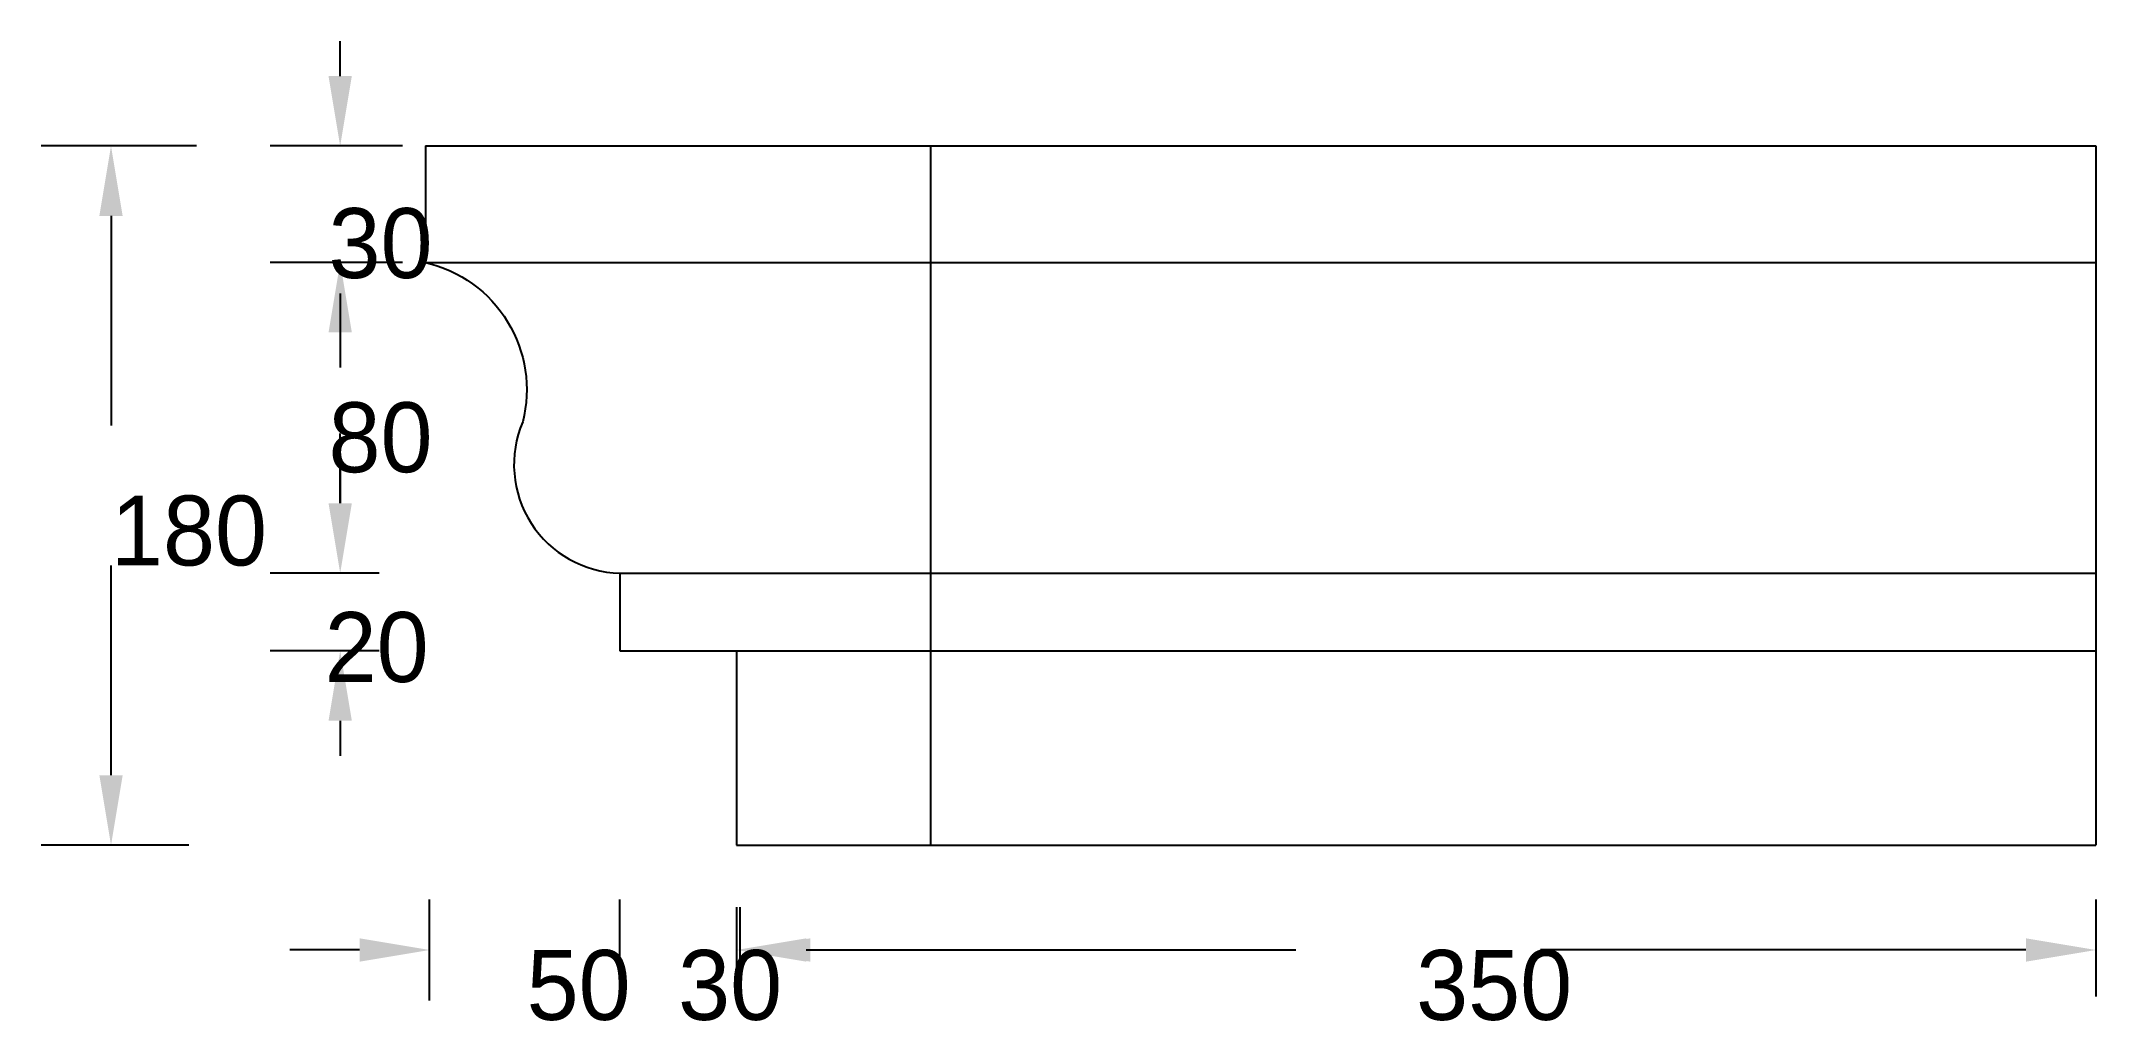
# Model space of a CAD drawing. Header units: metres. Extents: x 10.05 to 15.34, y 3.57 to 6.09.
import ezdxf

# ---------------------------------------------------------------- set-up
doc = ezdxf.new("R2010")
doc.units = ezdxf.units.M

msp = doc.modelspace()

# ---------------------------------------------------------------- linework, layer by layer
for p, q in [((10.82, 6), (10.82, 6.09)), ((10.45, 5.82), (10.05, 5.82)), ((10.98, 5.82), (10.64, 5.82)), ((11.04, 5.82), (11.04, 5.52)), ((11.04, 5.82), (15.34, 5.82)), ((12.34, 5.82), (12.34, 4.02)), ((15.34, 5.82), (15.34, 4.02)), ((10.23, 5.64), (10.23, 5.1)), ((10.98, 5.52), (10.64, 5.52)), ((10.92, 5.52), (10.64, 5.52)), ((11.04, 5.52), (15.34, 5.52)), ((10.82, 5.44), (10.82, 5.25)), ((10.82, 5.34), (10.82, 5.25)), ((10.82, 4.9), (10.82, 5.08)), ((10.82, 4.99), (10.82, 4.9)), ((10.23, 4.2), (10.23, 4.74)), ((10.92, 4.72), (10.64, 4.72)), ((11.54, 4.72), (11.54, 4.52)), ((11.54, 4.72), (15.34, 4.72)), ((10.92, 4.52), (10.64, 4.52)), ((11.54, 4.52), (15.34, 4.52)), ((11.84, 4.52), (11.84, 4.02)), ((10.82, 4.34), (10.82, 4.25)), ((10.43, 4.02), (10.05, 4.02)), ((11.84, 4.02), (15.34, 4.02)), ((11.05, 3.62), (11.05, 3.88)), ((11.54, 3.62), (11.54, 3.88)), ((11.54, 3.76), (11.54, 3.88)), ((15.34, 3.88), (15.34, 3.63)), ((11.84, 3.86), (11.84, 3.63)), ((11.85, 3.63), (11.85, 3.86)), ((10.87, 3.75), (10.69, 3.75)), ((12.02, 3.75), (13.28, 3.75)), ((12.03, 3.75), (12.21, 3.75)), ((15.16, 3.75), (13.91, 3.75))]:
    msp.add_line(p, q)
msp.add_lwpolyline([(11.04, 5.52), (11.23, 5.52)])
msp.add_lwpolyline([(11.04, 5.52, -0.42), (11.29, 5.11, 0.53), (11.54, 4.72)], format="xyb")
for points in [[(10.79, 6), (10.85, 6), (10.82, 5.82)], [(10.2, 5.64), (10.26, 5.64), (10.23, 5.82)], [(10.79, 5.34), (10.85, 5.34), (10.82, 5.52)], [(10.79, 5.34), (10.85, 5.34), (10.82, 5.52)], [(10.79, 4.9), (10.85, 4.9), (10.82, 4.72)], [(10.79, 4.9), (10.85, 4.9), (10.82, 4.72)], [(10.79, 4.34), (10.85, 4.34), (10.82, 4.52)], [(10.2, 4.2), (10.26, 4.2), (10.23, 4.02)], [(10.87, 3.78), (10.87, 3.72), (11.05, 3.75)], [(12.02, 3.78), (12.02, 3.72), (11.84, 3.75)], [(12.03, 3.78), (12.03, 3.72), (11.85, 3.75)], [(15.16, 3.78), (15.16, 3.72), (15.34, 3.75)]]:
    msp.add_solid(points)

# ---------------------------------------------------------------- texts
at = {"char_height": 0.18, "attachment_point": 1}
for s, insert in [('\\A1;30', (10.79, 5.66)), ('\\A1;80', (10.79, 5.16)), ('\\A1;180', (10.23, 4.92)), ('\\A1;20', (10.78, 4.62)), ('\\A1;50', (11.3, 3.75)), ('\\A1;30', (11.69, 3.75)), ('\\A1;350', (13.59, 3.75))]:
    msp.add_mtext(s, dxfattribs=dict(at, insert=insert))

doc.saveas('drawing.dxf')
